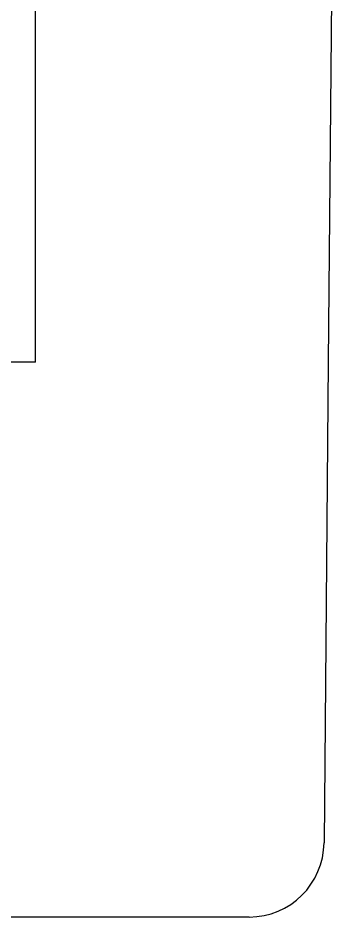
# Model space of a CAD drawing. Header units: millimetres. Extents: x -1 to 4489, y 0 to 1364.
# Drawn here: x 2405.49 to 2407.61, y 424.59 to 430.59 of the extents above; entities that cross this region are included whole.
import ezdxf

# ---------------------------------------------------------------- set-up
doc = ezdxf.new("R2010")
doc.units = ezdxf.units.MM
doc.linetypes.add('HIDDEN', pattern=[9.525, 6.35, -3.175])
doc.layers.add('DEFAULT_2', color=8, linetype='HIDDEN')

# ---------------------------------------------------------------- blocks, each defined once
blk = doc.blocks.new('A$C2FA92B4D')
at = {"color": 7, "linetype": 'Continuous'}
for p, q in [((26.9505, 45.35), (28.6549, 45.35)), ((26.4226, 41.65), (26.4505, 44.8544)), ((28.375, 41.65), (28.375, 37.05))]:
    blk.add_line(p, q, dxfattribs=at)
blk.add_arc((26.9505, 44.85), 0.5, 90, 179.5, dxfattribs=at)
at = {"layer": 'DEFAULT_2', "color": 8, "linetype": 'HIDDEN'}
for p, q in [((26.3772, 36.45), (26.4226, 41.65)), ((28.375, 41.65), (34.725, 41.65))]:
    blk.add_line(p, q, dxfattribs=at)

msp = doc.modelspace()

# ---------------------------------------------------------------- block references
at = {"rotation": 180}
msp.add_blockref('A$C2FA92B4D', (2433.9857, 469.9417), dxfattribs=at)

doc.saveas('drawing.dxf')
